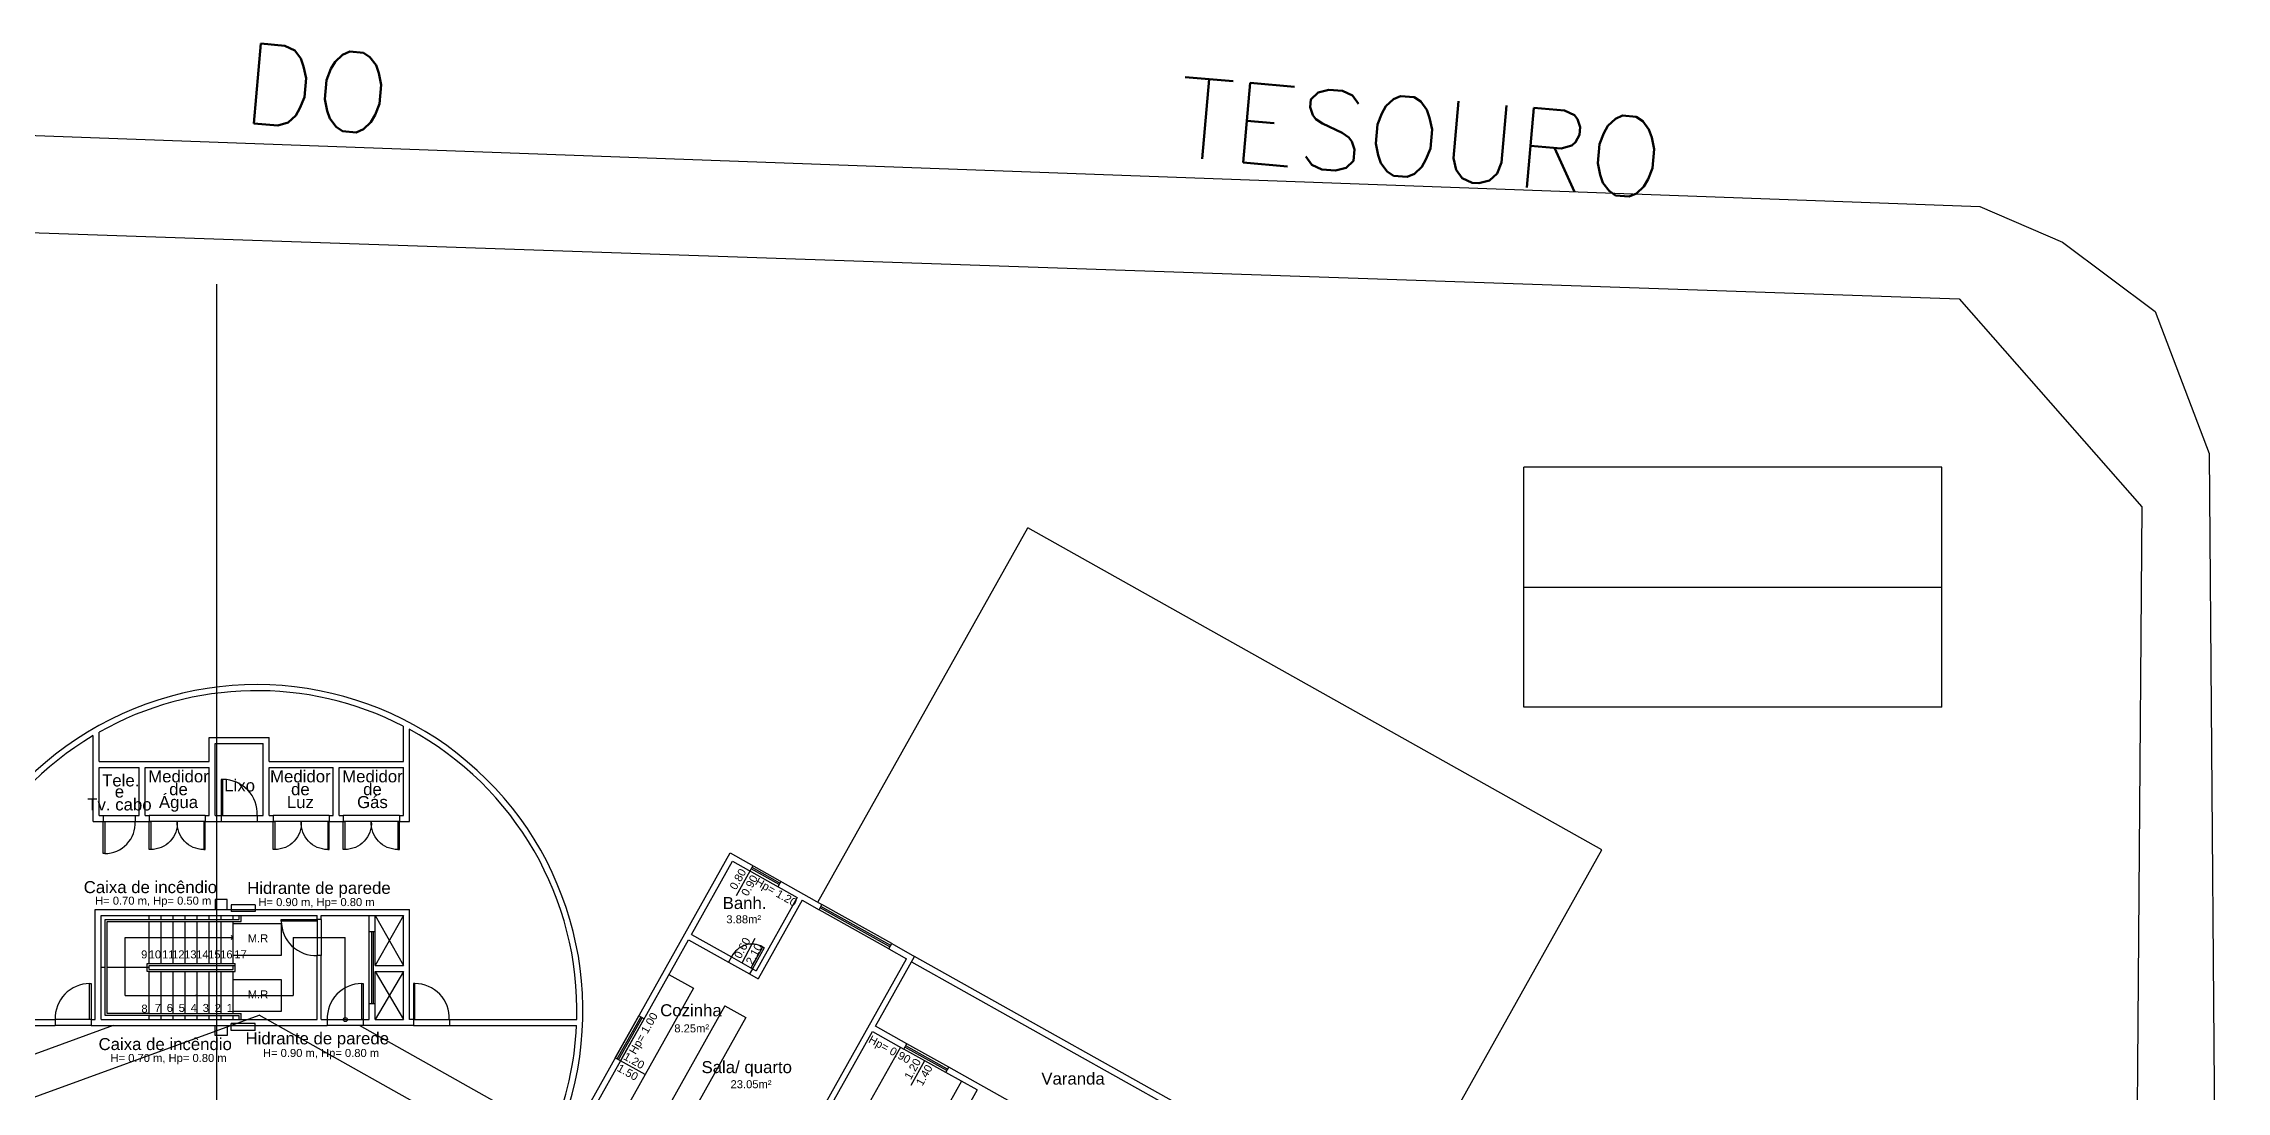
# Model space of a CAD drawing. Header units: millimetres. Extents: x -210 to 1173, y -437 to 320.
# Drawn here: x 517.3 to 571.8, y 94.1 to 120.2 of the extents above; entities that cross this region are included whole.
import ezdxf
from ezdxf.enums import TextEntityAlignment as Align

# ---------------------------------------------------------------- set-up
doc = ezdxf.new("R2010")
doc.units = ezdxf.units.MM
doc.header["$LTSCALE"] = 0.3
doc.linetypes.add('DASHDOTX2', pattern=[50.8, 25.4, -12.7, 0, -12.7])
doc.linetypes.add('DASHED2', pattern=[9.525, 6.35, -3.175])
for name, color, linetype in [('330', 254, 'Continuous'), ('500', 254, 'Continuous'), ('551', 255, 'Continuous'), ('CORTE', 6, 'Continuous'), ('COTAS', 1, 'Continuous'), ('ESQUADRIAS', 3, 'Continuous'), ('LINHA DE CORTE', 6, 'DASHDOTX2'), ('PISO', 1, 'Continuous'), ('PROJEÇÃO', 1, 'DASHED2'), ('TEXTOS', 2, 'Continuous'), ('VISTA', 2, 'Continuous')]:
    doc.layers.add(name, color=color, linetype=linetype)
doc.styles.add('2MM 1_100', font='ARIAL.TTF', dxfattribs={"height": 0.2})
doc.styles.add('3MM 1_100', font='ARIAL.TTF', dxfattribs={"height": 0.3})
doc.styles.add('ROMANS', font='romans.shx')

msp = doc.modelspace()

# ---------------------------------------------------------------- linework, layer by layer
for p, q in [((521.616, 67.159), (521.616, 114.227)), ((475.155, 78.62), (522.67, 95.959)), ((566.228, 71.526), (522.67, 95.959))]:
    msp.add_line(p, q)
at = {"layer": '330'}
msp.add_polyline3d([(480.339, 116.774, 0), (565.16, 113.857, 0), (569.728, 108.66, 0), (569.354, 60.352, 0), (567.967, 57.832, 0), (565.674, 56.775, 0), (517.757, 60.812, 0), (467.296, 64.726, 0), (464.967, 65.161, 0), (464.654, 66.353, 0)], close=True, dxfattribs=at)
at = {"layer": '500'}
msp.add_polyline3d([(484.46, 119.131, 0), (565.674, 116.167, 0), (567.741, 115.275, 0), (570.061, 113.536, 0), (571.41, 109.995, 0), (571.837, 56.224, 0), (571.01, 55.021, 0), (568.676, 54.719, 0), (466.308, 62.909, 0), (463.899, 64.222, 0), (464.043, 66.128, 0), (479.321, 116.608, 0), (480.53, 118.329, 0), (482.084, 119.027, 0)], close=True, dxfattribs=at)
at = {"layer": 'CORTE'}
for p, q in [((526.277, 102.296), (526.277, 103.178)), ((526.427, 100.796), (526.427, 103.099)), ((518.527, 100.796), (518.527, 102.94)), ((518.677, 102.296), (518.677, 103.027)), ((521.427, 102.896), (522.927, 102.896)), ((521.427, 102.296), (521.427, 102.896)), ((521.577, 102.746), (522.777, 102.746)), ((521.577, 100.946), (521.577, 102.746)), ((522.777, 100.946), (522.777, 102.746)), ((522.927, 102.296), (522.927, 102.896)), ((518.677, 102.296), (521.427, 102.296)), ((518.677, 102.146), (519.677, 102.146)), ((518.677, 100.946), (518.677, 102.146)), ((519.677, 100.946), (519.677, 102.146)), ((519.827, 102.146), (521.427, 102.146)), ((519.827, 100.946), (519.827, 102.146)), ((521.427, 100.946), (521.427, 102.146)), ((522.927, 102.296), (526.277, 102.296)), ((522.927, 102.146), (524.527, 102.146)), ((522.927, 100.946), (522.927, 102.146)), ((524.527, 100.946), (524.527, 102.146)), ((524.677, 102.146), (526.277, 102.146)), ((524.677, 100.946), (524.677, 102.146)), ((526.277, 100.946), (526.277, 102.146)), ((527.87, 102.296), (527.873, 102.296)), ((518.677, 100.946), (518.777, 100.946)), ((518.777, 100.946), (518.777, 100.796)), ((519.577, 100.946), (519.677, 100.946)), ((519.577, 100.946), (519.577, 100.796)), ((519.827, 100.946), (519.927, 100.946)), ((519.927, 100.946), (519.927, 100.796)), ((521.327, 100.946), (521.427, 100.946)), ((521.327, 100.946), (521.327, 100.796)), ((521.577, 100.946), (521.727, 100.946)), ((521.727, 100.946), (521.727, 100.796)), ((522.627, 100.946), (522.777, 100.946)), ((522.627, 100.946), (522.627, 100.796)), ((522.927, 100.946), (523.027, 100.946)), ((523.027, 100.946), (523.027, 100.796)), ((524.427, 100.946), (524.527, 100.946)), ((524.427, 100.946), (524.427, 100.796)), ((524.677, 100.946), (524.777, 100.946)), ((524.777, 100.946), (524.777, 100.796)), ((526.177, 100.946), (526.277, 100.946)), ((526.177, 100.946), (526.177, 100.796)), ((518.527, 100.796), (518.777, 100.796)), ((519.577, 100.796), (519.967, 100.796)), ((521.287, 100.796), (521.727, 100.796)), ((522.627, 100.796), (523.027, 100.796)), ((524.427, 100.796), (524.777, 100.796)), ((526.177, 100.796), (526.427, 100.796)), ((530.46, 92.901), (534.446, 100.009)), ((534.446, 100.009), (536.74, 98.722)), ((533.476, 97.973), (534.503, 99.805)), ((534.503, 99.805), (536.117, 98.9)), ((536.117, 98.9), (535.091, 97.068)), ((536.248, 98.826), (535.148, 96.864)), ((536.248, 98.826), (536.667, 98.591)), ((518.577, 98.596), (526.427, 98.596)), ((518.577, 95.846), (518.577, 98.596)), ((518.727, 98.446), (524.127, 98.446)), ((518.727, 95.846), (518.727, 98.446)), ((518.877, 98.596), (518.877, 98.596)), ((522.576, 98.716), (521.976, 98.716)), ((521.976, 98.716), (521.976, 98.546)), ((522.576, 98.546), (521.976, 98.546)), ((522.576, 98.716), (522.576, 98.546)), ((524.127, 98.346), (524.127, 98.446)), ((524.227, 98.446), (525.427, 98.446)), ((524.227, 98.346), (524.227, 98.446)), ((525.427, 98.446), (526.277, 98.446)), ((525.427, 95.846), (525.427, 98.446)), ((525.577, 97.196), (525.577, 98.446)), ((526.277, 98.446), (525.577, 97.196)), ((525.577, 98.446), (526.277, 97.196)), ((526.277, 97.196), (526.277, 98.446)), ((526.427, 95.846), (526.427, 98.596)), ((536.667, 98.591), (536.74, 98.722)), ((530.59, 92.827), (533.403, 97.842)), ((533.403, 97.842), (534.407, 97.279)), ((533.476, 97.973), (534.48, 97.41)), ((538.412, 97.613), (538.485, 97.744)), ((538.485, 97.744), (539.054, 97.425)), ((524.127, 95.846), (524.127, 97.446)), ((524.227, 95.846), (524.227, 97.446)), ((525.577, 97.196), (526.277, 97.196)), ((533.999, 97.514), (533.999, 97.514)), ((534.48, 97.41), (534.407, 97.279)), ((535.003, 97.117), (534.93, 96.986)), ((534.937, 90.39), (538.85, 97.368)), ((535.003, 97.117), (535.091, 97.068)), ((538.076, 95.681), (539.054, 97.425)), ((538.412, 97.613), (538.85, 97.368)), ((525.577, 97.046), (526.277, 97.046)), ((525.577, 95.846), (525.577, 97.046)), ((525.577, 97.046), (526.277, 95.846)), ((526.277, 97.046), (525.577, 95.846)), ((526.277, 95.846), (526.277, 97.046)), ((534.93, 96.986), (535.148, 96.864)), ((521.127, 96.462), (521.081, 96.446)), ((519.027, 95.696), (508.396, 91.816)), ((514.619, 95.846), (517.577, 95.846)), ((514.625, 95.696), (517.577, 95.696)), ((517.577, 95.846), (517.577, 95.696)), ((518.477, 95.846), (518.477, 95.696)), ((518.477, 95.846), (518.577, 95.846)), ((518.477, 95.696), (524.377, 95.696)), ((518.727, 95.846), (524.127, 95.846)), ((521.976, 95.576), (521.976, 95.746)), ((522.576, 95.746), (521.976, 95.746)), ((522.576, 95.576), (521.976, 95.576)), ((522.576, 95.576), (522.576, 95.746)), ((524.227, 95.846), (524.377, 95.846)), ((524.828, 95.896), (524.827, 95.896)), ((530.59, 92.659), (525.184, 95.696)), ((525.277, 95.846), (525.427, 95.846)), ((526.527, 95.696), (525.277, 95.696)), ((525.577, 95.846), (526.277, 95.846)), ((526.527, 95.846), (526.427, 95.846)), ((526.427, 95.696), (526.427, 95.696)), ((526.527, 95.846), (526.527, 95.696)), ((527.427, 95.846), (530.613, 95.846)), ((527.427, 95.846), (527.427, 95.696)), ((527.427, 95.696), (530.608, 95.696)), ((532.292, 95.862), (532.162, 95.936)), ((535.067, 90.316), (538.002, 95.55)), ((538.002, 95.55), (538.786, 95.109)), ((538.86, 95.24), (538.075, 95.68)), ((538.786, 95.109), (538.859, 95.24)), ((531.705, 94.816), (531.574, 94.889)), ((539.833, 94.522), (539.906, 94.653)), ((540.62, 94.089), (539.833, 94.522)), ((541.584, 93.712), (539.906, 94.653)), ((540.62, 94.089), (539.717, 92.476))]:
    msp.add_line(p, q, dxfattribs=at)
for points in [[(521.876, 98.596), (521.876, 98.846), (521.576, 98.846), (521.576, 98.596)], [(521.876, 95.696), (521.876, 95.446), (521.576, 95.446), (521.576, 95.696)]]:
    msp.add_lwpolyline(points, close=True, dxfattribs=at)
for radius, start, end in [(8.15, 338.3198, 192.7624), (8, 62.7709, 119.5018), (8, 62.7709, 119.5018), (8, 358.4307, 61.556), (8, 120.7439, 181.5674), (8, 337.3915, 357.3556)]:
    msp.add_arc((522.616, 96.065), radius, start, end, dxfattribs=at)
at = {"layer": 'COTAS'}
for p, q in [((534.602, 98.949), (534.946, 99.562)), ((519.327, 96.446), (519.327, 97.896)), ((519.327, 97.896), (522.027, 97.896)), ((522.027, 97.896), (521.977, 97.947)), ((522.027, 97.896), (521.977, 97.847)), ((523.527, 97.896), (524.827, 97.896)), ((523.527, 97.896), (523.527, 96.446)), ((524.827, 95.846), (524.827, 97.896)), ((534.742, 97.263), (535.072, 97.884)), ((519.327, 96.446), (523.527, 96.446)), ((532.319, 94.472), (531.706, 94.816)), ((538.969, 94.209), (539.313, 94.822))]:
    msp.add_line(p, q, dxfattribs=at)
msp.add_circle((524.827, 95.846), 0.05, dxfattribs=at)
at = {"layer": 'ESQUADRIAS'}
for p, q in [((538.438, 97.661), (536.694, 98.639)), ((538.458, 97.696), (536.713, 98.674)), ((531.622, 94.862), (532.209, 95.909)), ((531.657, 94.843), (532.244, 95.89)), ((539.86, 94.57), (538.813, 95.157)), ((539.879, 94.605), (538.833, 95.192))]:
    msp.add_line(p, q, dxfattribs=at)
for points in [[(521.727, 100.946), (521.767, 100.946), (521.767, 101.846), (521.727, 101.846)], [(524.127, 98.346), (524.127, 98.306), (523.227, 98.306), (523.227, 98.346)], [(535.003, 97.117), (534.968, 97.136), (535.262, 97.66), (535.297, 97.64)], [(518.477, 95.846), (518.437, 95.846), (518.437, 96.746), (518.477, 96.746)], [(525.277, 95.846), (525.237, 95.846), (525.237, 96.746), (525.277, 96.746)], [(526.527, 95.846), (526.567, 95.846), (526.567, 96.746), (526.527, 96.746)]]:
    msp.add_lwpolyline(points, close=True, dxfattribs=at)
at = {"layer": 'ESQUADRIAS', "extrusion": (-4.20167e-10, 2.37721e-09, 1), "elevation": 0}
msp.add_lwpolyline([(518.777, 100.796), (518.817, 100.796), (518.817, 99.996), (518.777, 99.996)], close=True, dxfattribs=at)
at = {"layer": 'ESQUADRIAS', "extrusion": (2.18219e-21, 1.22461e-16, -1)}
for points in [[(-519.927, 100.796), (-519.967, 100.796), (-519.967, 100.096), (-519.927, 100.096)], [(-521.327, 100.796), (-521.287, 100.796), (-521.287, 100.096), (-521.327, 100.096)], [(-523.027, 100.796), (-523.067, 100.796), (-523.067, 100.096), (-523.027, 100.096)], [(-524.427, 100.796), (-524.387, 100.796), (-524.387, 100.096), (-524.427, 100.096)], [(-524.777, 100.796), (-524.817, 100.796), (-524.817, 100.096), (-524.777, 100.096)], [(-526.177, 100.796), (-526.137, 100.796), (-526.137, 100.096), (-526.177, 100.096)]]:
    msp.add_lwpolyline(points, close=True, dxfattribs=at)
at = {"layer": 'LINHA DE CORTE'}
for p, q in [((524.227, 98.346), (524.127, 98.346)), ((524.227, 97.446), (524.127, 97.446)), ((524.377, 95.846), (524.377, 95.696)), ((525.277, 95.846), (525.277, 95.696))]:
    msp.add_line(p, q, dxfattribs=at)
at = {"layer": 'PISO'}
for p, q in [((564.728, 109.649), (554.278, 109.649)), ((554.278, 103.649), (554.278, 109.649)), ((564.728, 103.649), (564.728, 109.649)), ((554.278, 106.649), (564.728, 106.649)), ((564.728, 103.649), (554.278, 103.649)), ((521.327, 100.946), (519.927, 100.946)), ((521.727, 100.946), (522.627, 100.946)), ((524.427, 100.946), (523.027, 100.946)), ((526.177, 100.946), (524.777, 100.946)), ((521.327, 100.796), (519.927, 100.796)), ((521.727, 100.796), (522.627, 100.796)), ((524.427, 100.796), (523.027, 100.796)), ((526.177, 100.796), (524.777, 100.796)), ((519.927, 98.346), (519.927, 98.446)), ((519.927, 97.246), (519.927, 98.296)), ((520.227, 98.346), (520.227, 98.446)), ((520.227, 97.246), (520.227, 98.296)), ((520.527, 98.346), (520.527, 98.446)), ((520.527, 97.246), (520.527, 98.296)), ((520.827, 98.346), (520.827, 98.446)), ((520.827, 97.246), (520.827, 98.296)), ((521.127, 98.346), (521.127, 98.446)), ((521.127, 97.246), (521.127, 98.296)), ((521.427, 98.346), (521.427, 98.446)), ((521.427, 97.246), (521.427, 98.296)), ((522.027, 98.346), (522.027, 98.446)), ((522.027, 97.246), (522.027, 98.296)), ((524.127, 98.346), (524.127, 97.446)), ((524.227, 98.346), (524.227, 97.446)), ((518.827, 97.146), (518.727, 97.146)), ((519.927, 97.146), (518.877, 97.146)), ((519.927, 95.996), (519.927, 97.046)), ((518.477, 95.846), (517.577, 95.846)), ((518.477, 95.696), (517.577, 95.696)), ((519.927, 95.846), (519.927, 95.946)), ((524.377, 95.846), (525.277, 95.846)), ((525.277, 95.696), (524.377, 95.696)), ((526.527, 95.846), (527.427, 95.846)), ((526.527, 95.696), (527.427, 95.696))]:
    msp.add_line(p, q, dxfattribs=at)
at = {"layer": 'PISO', "extrusion": (4.19464e-10, -2.37568e-09, -1)}
for p, q in [((518.777, 100.948), (519.577, 100.948)), ((518.777, 100.796), (519.577, 100.796))]:
    msp.add_line(p, q, dxfattribs=at)
at = {"layer": 'PISO', "extrusion": (1.06843e-16, -5.98433e-17, -1)}
for p, q in [((534.407, 97.279), (534.93, 96.986)), ((534.48, 97.41), (535.003, 97.117))]:
    msp.add_line(p, q, dxfattribs=at)
at = {"layer": 'PISO'}
for points in [[(522.027, 98.246), (523.227, 98.246), (523.227, 97.446), (522.027, 97.446)], [(522.027, 96.846), (523.227, 96.846), (523.227, 96.046), (522.027, 96.046)]]:
    msp.add_lwpolyline(points, close=True, dxfattribs=at)
for centre, radius, start, end in [((521.764, 100.982), 0.864, 357.6128, 89.7813), ((524.091, 98.309), 0.864, 180.2167, 272.3852), ((534.987, 97.17), 0.561, 60.7465, 154.6964), ((518.44, 95.882), 0.864, 90.2167, 182.3852), ((525.24, 95.882), 0.864, 90.2167, 182.3852), ((526.563, 95.882), 0.864, 357.6128, 89.7813)]:
    msp.add_arc(centre, radius, start, end, dxfattribs=at)
at = {"layer": 'PISO', "extrusion": (-4.19464e-10, 2.37568e-09, 1)}
msp.add_arc((518.817, 100.757, 0), 0.761, 269.999, 2.9366, dxfattribs=at)
at = {"layer": 'PISO', "extrusion": (2.18219e-21, 1.22461e-16, -1)}
for centre, start, end in [((-519.967, 100.757), 176.6317, 270.001), ((-521.287, 100.757), 270.001, 3.3704), ((-523.067, 100.757), 176.6317, 270.001), ((-524.387, 100.757), 270.001, 3.3704), ((-524.817, 100.757), 176.6317, 270.001), ((-526.137, 100.757), 270.001, 3.3704)]:
    msp.add_arc(centre, 0.661, start, end, dxfattribs=at)
at = {"layer": 'PROJEÇÃO'}
for p, q in [((534.946, 99.562), (535.019, 99.693)), ((535.671, 99.219), (534.973, 99.61)), ((535.69, 99.254), (534.992, 99.645)), ((535.644, 99.171), (535.717, 99.302)), ((521.727, 98.346), (521.727, 98.446)), ((521.727, 97.246), (521.727, 98.296)), ((525.427, 98.046), (525.577, 98.046)), ((525.482, 98.046), (525.482, 96.246)), ((525.522, 98.046), (525.522, 96.246)), ((525.427, 96.246), (525.577, 96.246))]:
    msp.add_line(p, q, dxfattribs=at)
at = {"layer": 'VISTA'}
for p, q in [((536.637, 98.78), (541.882, 108.133)), ((556.23, 100.087), (541.882, 108.133)), ((551.738, 92.078), (556.23, 100.087)), ((518.827, 98.346), (522.177, 98.346)), ((518.827, 95.946), (518.827, 98.346)), ((518.877, 98.296), (522.227, 98.296)), ((518.877, 95.996), (518.877, 98.296)), ((522.177, 98.346), (522.177, 98.446)), ((522.227, 98.296), (522.227, 98.446)), ((538.412, 97.613), (536.667, 98.591)), ((538.485, 97.744), (536.74, 98.722)), ((519.877, 97.246), (522.077, 97.246)), ((519.877, 97.046), (519.877, 97.246)), ((519.927, 97.196), (522.077, 97.196)), ((519.927, 97.096), (519.927, 97.196)), ((522.027, 97.096), (522.027, 97.196)), ((522.077, 97.196), (522.077, 97.246)), ((522.077, 97.046), (522.077, 97.196)), ((538.98, 97.293), (547.704, 92.401)), ((547.779, 92.536), (539.054, 97.425)), ((519.927, 97.046), (519.877, 97.046)), ((519.927, 97.096), (522.027, 97.096)), ((519.927, 97.046), (522.077, 97.046)), ((520.227, 95.996), (520.227, 97.046)), ((520.527, 95.996), (520.527, 97.046)), ((520.827, 95.996), (520.827, 97.046)), ((521.127, 95.996), (521.127, 97.046)), ((521.427, 95.996), (521.427, 97.046)), ((521.727, 95.996), (521.727, 97.046)), ((522.027, 95.996), (522.027, 97.046)), ((533.527, 96.632), (531.694, 93.361)), ((532.916, 96.975), (533.527, 96.632)), ((534.312, 96.192), (532.479, 92.92)), ((534.312, 96.192), (534.835, 95.898)), ((519.927, 95.946), (518.827, 95.946)), ((519.927, 95.996), (518.877, 95.996)), ((519.927, 95.996), (522.227, 95.996)), ((519.927, 95.946), (522.177, 95.946)), ((520.227, 95.846), (520.227, 95.946)), ((520.527, 95.846), (520.527, 95.946)), ((520.827, 95.846), (520.827, 95.946)), ((521.127, 95.846), (521.127, 95.946)), ((521.427, 95.846), (521.427, 95.946)), ((521.727, 95.846), (521.727, 95.946)), ((522.027, 95.846), (522.027, 95.946)), ((522.177, 95.846), (522.177, 95.946)), ((522.227, 95.846), (522.227, 95.996)), ((531.575, 94.889), (532.162, 95.936)), ((531.706, 94.816), (532.293, 95.862)), ((534.836, 95.898), (533.003, 92.627)), ((538.698, 95.159), (537.724, 93.421)), ((539.833, 94.522), (538.786, 95.109)), ((539.906, 94.653), (538.86, 95.24)), ((540.228, 94.309), (539.324, 92.696))]:
    msp.add_line(p, q, dxfattribs=at)

# ---------------------------------------------------------------- texts
at = {"layer": '551', "color": 250, "style": 'ROMANS'}
for s, p in [('DO', (522.199, 118.271)), ('TESOURO', (545.559, 117.414))]:
    msp.add_text(s, height=2, rotation=354.9531, dxfattribs=at).set_placement(p)
at = {"layer": 'TEXTOS'}
for s, height, style, p in [('Medidor', 0.3, '3MM 1_100', (520.658, 101.924)), ('Medidor', 0.3, '3MM 1_100', (523.704, 101.924)), ('Medidor', 0.3, '3MM 1_100', (525.505, 101.924)), ('Tele.', 0.3, '3MM 1_100', (519.215, 101.822)), ('e', 0.3, '3MM 1_100', (519.182, 101.543)), ('Água', 0.3, '3MM 1_100', (520.658, 101.281)), ('de', 0.3, '3MM 1_100', (520.658, 101.602)), ('Lixo', 0.3, '3MM 1_100', (522.185, 101.696)), ('de', 0.3, '3MM 1_100', (523.704, 101.602)), ('de', 0.3, '3MM 1_100', (525.505, 101.602)), ('Tv. cabo', 0.3, '3MM 1_100', (519.182, 101.222)), ('Luz', 0.3, '3MM 1_100', (523.704, 101.281)), ('Gás', 0.3, '3MM 1_100', (525.505, 101.281)), ('Caixa de incêndio', 0.3, '3MM 1_100', (519.955, 99.156)), ('Hidrante de parede', 0.3, '3MM 1_100', (524.167, 99.137)), ('H= 0.70 m, Hp= 0.50 m', 0.2, '2MM 1_100', (520.025, 98.818)), ('H= 0.90 m, Hp= 0.80 m', 0.2, '2MM 1_100', (524.107, 98.782)), ('Banh.', 0.3, '3MM 1_100', (534.805, 98.759)), ('3.88m²', 0.2, '2MM 1_100', (534.784, 98.352)), ('M.R', 0.2, '2MM 1_100', (522.645, 97.876)), ('9', 0.2, '2MM 1_100', (519.802, 97.475)), ('10', 0.2, '2MM 1_100', (520.069, 97.475)), ('11', 0.2, '2MM 1_100', (520.402, 97.475)), ('12', 0.2, '2MM 1_100', (520.654, 97.475)), ('13', 0.2, '2MM 1_100', (520.954, 97.475)), ('14', 0.2, '2MM 1_100', (521.254, 97.475)), ('15', 0.2, '2MM 1_100', (521.554, 97.475)), ('16', 0.2, '2MM 1_100', (521.854, 97.475)), ('17', 0.2, '2MM 1_100', (522.209, 97.479)), ('M.R', 0.2, '2MM 1_100', (522.645, 96.476)), ('8', 0.2, '2MM 1_100', (519.808, 96.12)), ('7', 0.2, '2MM 1_100', (520.14, 96.137)), ('6', 0.2, '2MM 1_100', (520.44, 96.137)), ('5', 0.2, '2MM 1_100', (520.74, 96.137)), ('4', 0.2, '2MM 1_100', (521.04, 96.137)), ('3', 0.2, '2MM 1_100', (521.34, 96.137)), ('2', 0.2, '2MM 1_100', (521.64, 96.137)), ('1', 0.2, '2MM 1_100', (521.94, 96.137)), ('Cozinha', 0.3, '3MM 1_100', (533.465, 96.079)), ('Hidrante de parede', 0.3, '3MM 1_100', (524.126, 95.377)), ('8.25m²', 0.2, '2MM 1_100', (533.484, 95.626)), ('Caixa de incêndio', 0.3, '3MM 1_100', (520.326, 95.234)), ('H= 0.70 m, Hp= 0.80 m', 0.2, '2MM 1_100', (520.41, 94.887)), ('H= 0.90 m, Hp= 0.80 m', 0.2, '2MM 1_100', (524.22, 95.012)), ('Sala/ quarto', 0.3, '3MM 1_100', (534.859, 94.658)), ('Varanda', 0.3, '3MM 1_100', (543.014, 94.372)), ('23.05m²', 0.2, '2MM 1_100', (534.967, 94.231))]:
    msp.add_text(s, height=height, dxfattribs=dict(at, style=style)).set_placement(p, align=Align.MIDDLE_CENTER)
at = {"layer": 'TEXTOS', "style": '2MM 1_100'}
for s, rotation, p in [('0.80', 60.7166, (534.637, 99.355)), ('0.90', 60.7166, (534.927, 99.198)), ('Hp= 1.20', 330.1792, (535.595, 99.033)), ('0.60', 61.9287, (534.746, 97.636)), ('2.10', 61.9287, (535.04, 97.485)), ('Hp= 1.00', 60.1759, (532.276, 95.503)), ('1.20', 330.7133, (532.043, 94.819)), ('Hp= 0.90', 331.254, (538.432, 95.1)), ('1.50', 330.7133, (531.886, 94.529)), ('1.20', 60.7166, (539.004, 94.614)), ('1.40', 60.7166, (539.294, 94.457))]:
    msp.add_text(s, height=0.2, rotation=rotation, dxfattribs=at).set_placement(p, align=Align.MIDDLE_CENTER)

doc.saveas('drawing.dxf')
